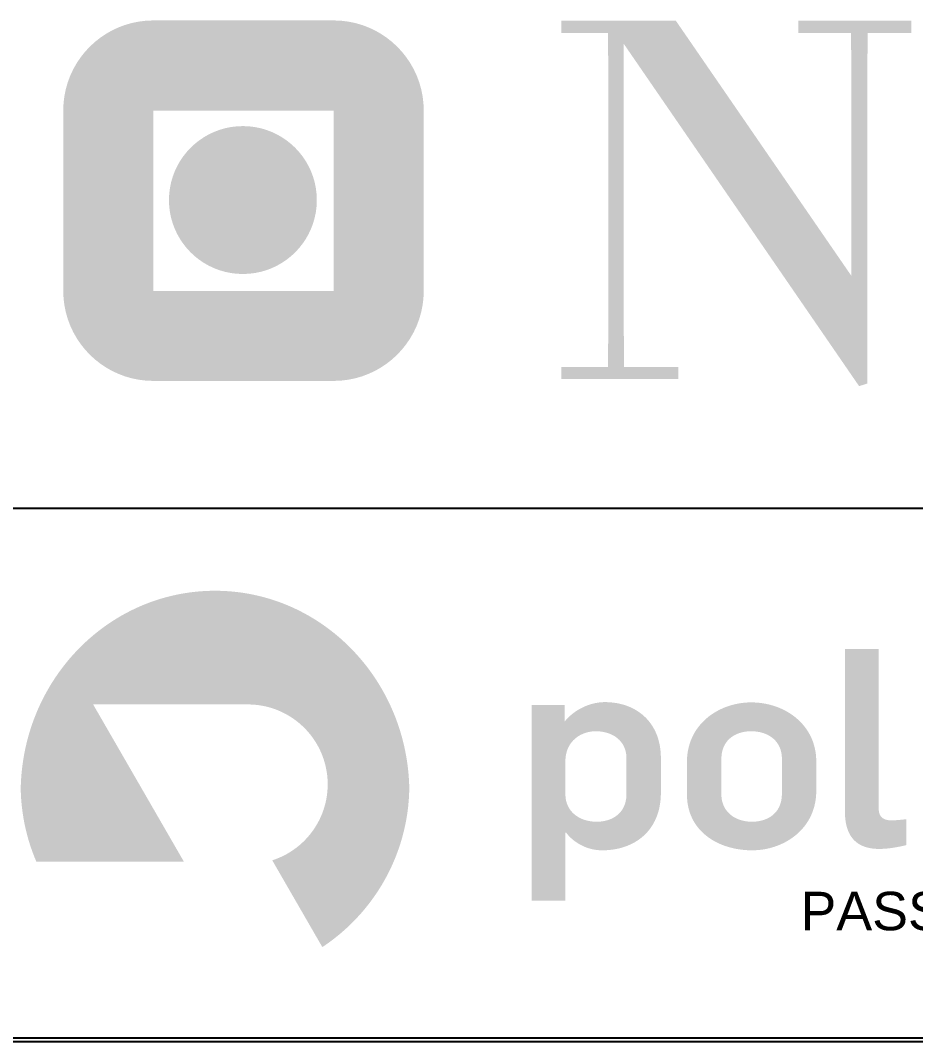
# Model space of a CAD drawing. Header units: millimetres. Extents: x -1766 to 57634, y -706 to 41248.
# Drawn here: x 41083 to 44805, y -14 to 4232 of the extents above; entities that cross this region are included whole.
import ezdxf
from ezdxf.enums import TextEntityAlignment as Align

# ---------------------------------------------------------------- set-up
doc = ezdxf.new("R2010")
doc.units = ezdxf.units.MM
doc.header["$LTSCALE"] = 200
doc.layers.add('% kommentar', color=10, linetype='Continuous')
doc.layers.add('S0CO1', color=1, linetype='Continuous')
doc.layers.add('Layer 1', color=1, linetype='Continuous', true_color=0xff0000)
doc.styles.add('ROMANS', font='romans', dxfattribs={"height": 100})
doc.styles.add('style1', font='arial.ttf', dxfattribs={"height": 2})

# ---------------------------------------------------------------- blocks, each defined once
blk = doc.blocks.new('A2')
at = {"color": 7}
blk.add_line((58693.697862, 706.30202), (1765.75505, 706.30202), dxfattribs=at)
blk = doc.blocks.new('A$Ce4b58fa5')
at = {"layer": 'Layer 1', "true_color": 0x0091b3, "extrusion": (0, 0, -1)}
blk.add_hatch(color=142, dxfattribs=at).paths.add_polyline_path([(-25.663, 13.377), (-25.654, 13.12), (-25.638, 12.865), (-25.613, 12.613), (-25.581, 12.363), (-25.541, 12.115), (-25.494, 11.87), (-25.439, 11.627), (-25.378, 11.388), (-25.309, 11.151), (-25.233, 10.917), (-25.15, 10.687), (-25.061, 10.46), (-24.965, 10.236), (-24.863, 10.016), (-24.754, 9.799), (-24.639, 9.586), (-24.518, 9.377), (-24.39, 9.172), (-24.257, 8.972), (-24.119, 8.775), (-23.974, 8.583), (-23.824, 8.395), (-23.669, 8.212), (-23.508, 8.034), (-23.342, 7.861), (-23.172, 7.692), (-22.996, 7.529), (-22.815, 7.371), (-22.63, 7.218), (-22.44, 7.07), (-22.246, 6.929), (-22.047, 6.793), (-19.964, 10.402), (-20.026, 10.422), (-20.088, 10.444), (-20.15, 10.467), (-20.21, 10.491), (-20.27, 10.517), (-20.33, 10.543), (-20.389, 10.571), (-20.447, 10.6), (-20.505, 10.63), (-20.562, 10.66), (-20.618, 10.692), (-20.673, 10.726), (-20.728, 10.76), (-20.782, 10.795), (-20.836, 10.831), (-20.888, 10.868), (-20.94, 10.906), (-20.991, 10.945), (-21.042, 10.985), (-21.091, 11.026), (-21.14, 11.068), (-21.188, 11.111), (-21.235, 11.155), (-21.281, 11.2), (-21.326, 11.245), (-21.371, 11.292), (-21.414, 11.339), (-21.457, 11.387), (-21.499, 11.436), (-21.539, 11.486), (-21.579, 11.537), (-21.618, 11.588), (-21.656, 11.64), (-21.693, 11.693), (-21.729, 11.746), (-21.763, 11.801), (-21.797, 11.856), (-21.83, 11.912), (-21.862, 11.968), (-21.892, 12.025), (-21.922, 12.083), (-21.95, 12.141), (-21.978, 12.2), (-22.004, 12.26), (-22.029, 12.32), (-22.053, 12.381), (-22.075, 12.443), (-22.097, 12.505), (-22.117, 12.567), (-22.136, 12.63), (-22.154, 12.694), (-22.171, 12.758), (-22.186, 12.823), (-22.201, 12.888), (-22.213, 12.954), (-22.225, 13.02), (-22.235, 13.086), (-22.244, 13.153), (-22.252, 13.22), (-22.258, 13.288), (-22.263, 13.356), (-22.266, 13.425), (-22.268, 13.494), (-22.269, 13.563), (-22.268, 13.638), (-22.266, 13.712), (-22.262, 13.786), (-22.256, 13.86), (-22.249, 13.933), (-22.24, 14.005), (-22.229, 14.077), (-22.217, 14.149), (-22.203, 14.221), (-22.188, 14.293), (-22.171, 14.365), (-22.152, 14.436), (-22.132, 14.506), (-22.111, 14.575), (-22.088, 14.644), (-22.064, 14.712), (-22.038, 14.78), (-22.011, 14.847), (-21.982, 14.913), (-21.953, 14.978), (-21.921, 15.043), (-21.889, 15.106), (-21.855, 15.169), (-21.819, 15.232), (-21.783, 15.293), (-21.745, 15.353), (-21.706, 15.413), (-21.665, 15.471), (-21.624, 15.529), (-21.581, 15.586), (-21.537, 15.642), (-21.492, 15.697), (-21.446, 15.751), (-21.399, 15.803), (-21.35, 15.855), (-21.301, 15.906), (-21.25, 15.956), (-21.198, 16.004), (-21.146, 16.052), (-21.092, 16.098), (-21.037, 16.144), (-20.981, 16.188), (-20.925, 16.231), (-20.867, 16.273), (-20.809, 16.313), (-20.749, 16.352), (-20.689, 16.39), (-20.628, 16.427), (-20.566, 16.463), (-20.503, 16.497), (-20.439, 16.53), (-20.375, 16.561), (-20.31, 16.592), (-20.244, 16.62), (-20.177, 16.648), (-20.11, 16.674), (-20.042, 16.698), (-19.973, 16.722), (-19.903, 16.743), (-19.833, 16.763), (-19.763, 16.782), (-19.691, 16.799), (-19.619, 16.815), (-19.547, 16.829), (-19.474, 16.841), (-19.4, 16.852), (-19.326, 16.861), (-19.252, 16.869), (-19.177, 16.875), (-19.101, 16.879), (-19.025, 16.882), (-18.949, 16.882), (-12.518, 16.882), (-13.335, 15.467), (-16.288, 10.351), (-10.154, 10.351), (-10.081, 10.526), (-10.013, 10.704), (-9.948, 10.884), (-9.887, 11.065), (-9.831, 11.249), (-9.779, 11.434), (-9.731, 11.622), (-9.688, 11.811), (-9.649, 12.001), (-9.615, 12.193), (-9.585, 12.387), (-9.56, 12.582), (-9.539, 12.779), (-9.523, 12.977), (-9.512, 13.176), (-9.506, 13.377), (-9.512, 13.583), (-9.523, 13.788), (-9.539, 13.992), (-9.559, 14.194), (-9.584, 14.395), (-9.613, 14.595), (-9.647, 14.792), (-9.685, 14.989), (-9.728, 15.183), (-9.775, 15.376), (-9.826, 15.567), (-9.881, 15.756), (-9.941, 15.943), (-10.004, 16.129), (-10.072, 16.312), (-10.143, 16.493), (-10.219, 16.672), (-10.298, 16.849), (-10.382, 17.023), (-10.469, 17.196), (-10.559, 17.366), (-10.654, 17.533), (-10.751, 17.698), (-10.853, 17.86), (-10.958, 18.02), (-11.066, 18.177), (-11.178, 18.331), (-11.293, 18.483), (-11.411, 18.632), (-11.533, 18.778), (-11.657, 18.92), (-11.785, 19.06), (-11.916, 19.197), (-12.049, 19.331), (-12.186, 19.461), (-12.326, 19.589), (-12.468, 19.712), (-12.613, 19.833), (-12.761, 19.95), (-12.911, 20.064), (-13.064, 20.174), (-13.22, 20.281), (-13.378, 20.383), (-13.538, 20.483), (-13.701, 20.578), (-13.866, 20.67), (-14.033, 20.757), (-14.203, 20.841), (-14.375, 20.921), (-14.548, 20.997), (-14.724, 21.068), (-14.902, 21.136), (-15.082, 21.199), (-15.263, 21.258), (-15.447, 21.312), (-15.632, 21.363), (-15.819, 21.408), (-16.007, 21.45), (-16.197, 21.486), (-16.389, 21.518), (-16.582, 21.546), (-16.776, 21.568), (-16.972, 21.586), (-17.169, 21.599), (-17.376, 21.607), (-17.585, 21.609), (-17.793, 21.607), (-18, 21.599), (-18.197, 21.586), (-18.393, 21.568), (-18.588, 21.546), (-18.781, 21.518), (-18.972, 21.486), (-19.162, 21.45), (-19.351, 21.408), (-19.538, 21.363), (-19.723, 21.312), (-19.906, 21.258), (-20.088, 21.199), (-20.267, 21.136), (-20.445, 21.068), (-20.621, 20.997), (-20.795, 20.921), (-20.967, 20.841), (-21.136, 20.757), (-21.303, 20.67), (-21.469, 20.578), (-21.631, 20.483), (-21.792, 20.383), (-21.95, 20.281), (-22.105, 20.174), (-22.258, 20.064), (-22.409, 19.95), (-22.556, 19.833), (-22.702, 19.712), (-22.844, 19.589), (-22.983, 19.461), (-23.12, 19.331), (-23.254, 19.197), (-23.384, 19.06), (-23.512, 18.92), (-23.637, 18.778), (-23.758, 18.632), (-23.877, 18.483), (-23.992, 18.331), (-24.103, 18.177), (-24.212, 18.02), (-24.317, 17.86), (-24.418, 17.698), (-24.516, 17.533), (-24.61, 17.366), (-24.701, 17.196), (-24.788, 17.023), (-24.871, 16.849), (-24.95, 16.672), (-25.026, 16.493), (-25.098, 16.312), (-25.165, 16.129), (-25.229, 15.943), (-25.288, 15.756), (-25.344, 15.567), (-25.395, 15.376), (-25.442, 15.183), (-25.484, 14.989), (-25.523, 14.792), (-25.556, 14.595), (-25.586, 14.395), (-25.611, 14.194), (-25.631, 13.992), (-25.646, 13.788), (-25.657, 13.583)], flags=0)
at = {"layer": 'Layer 1', "true_color": 0x0091b3}
blk.add_hatch(color=142, dxfattribs=at).paths.add_polyline_path([(45.203, 10.876), (45.274, 10.876), (45.346, 10.879), (45.419, 10.884), (45.494, 10.889), (45.644, 10.905), (45.795, 10.926), (45.942, 10.951), (46.083, 10.978), (46.214, 11.007), (46.334, 11.037), (46.334, 12.11), (46.011, 12.078), (45.937, 12.073), (45.86, 12.068), (45.778, 12.065), (45.688, 12.064), (45.67, 12.064), (45.653, 12.065), (45.636, 12.065), (45.619, 12.067), (45.603, 12.068), (45.587, 12.07), (45.572, 12.072), (45.557, 12.074), (45.542, 12.077), (45.528, 12.079), (45.513, 12.083), (45.5, 12.086), (45.486, 12.09), (45.473, 12.094), (45.46, 12.098), (45.448, 12.102), (45.436, 12.107), (45.424, 12.112), (45.413, 12.118), (45.401, 12.123), (45.391, 12.129), (45.38, 12.135), (45.37, 12.141), (45.36, 12.147), (45.35, 12.154), (45.341, 12.161), (45.332, 12.168), (45.323, 12.175), (45.315, 12.183), (45.307, 12.191), (45.299, 12.199), (45.291, 12.207), (45.284, 12.215), (45.277, 12.224), (45.27, 12.232), (45.264, 12.241), (45.258, 12.25), (45.252, 12.26), (45.246, 12.269), (45.24, 12.279), (45.235, 12.288), (45.23, 12.298), (45.226, 12.308), (45.221, 12.319), (45.217, 12.329), (45.213, 12.34), (45.209, 12.35), (45.206, 12.361), (45.203, 12.372), (45.2, 12.383), (45.197, 12.394), (45.194, 12.405), (45.192, 12.417), (45.19, 12.428), (45.188, 12.44), (45.186, 12.452), (45.185, 12.463), (45.184, 12.475), (45.182, 12.499), (45.181, 12.524), (45.18, 12.549), (45.18, 19.183), (43.773, 19.183), (43.773, 12.537), (43.773, 12.431), (43.777, 12.313), (43.78, 12.251), (43.785, 12.187), (43.791, 12.121), (43.8, 12.054), (43.81, 11.985), (43.823, 11.917), (43.831, 11.882), (43.839, 11.847), (43.848, 11.813), (43.857, 11.778), (43.868, 11.744), (43.879, 11.709), (43.891, 11.675), (43.904, 11.641), (43.917, 11.607), (43.932, 11.573), (43.948, 11.54), (43.964, 11.507), (43.982, 11.475), (44.001, 11.443), (44.021, 11.411), (44.042, 11.38), (44.064, 11.349), (44.087, 11.319), (44.099, 11.305), (44.111, 11.29), (44.124, 11.276), (44.137, 11.261), (44.15, 11.247), (44.164, 11.233), (44.178, 11.22), (44.192, 11.206), (44.207, 11.193), (44.222, 11.18), (44.237, 11.167), (44.253, 11.154), (44.269, 11.142), (44.285, 11.129), (44.302, 11.117), (44.319, 11.105), (44.336, 11.094), (44.354, 11.082), (44.372, 11.071), (44.391, 11.061), (44.41, 11.05), (44.429, 11.04), (44.449, 11.03), (44.469, 11.02), (44.489, 11.01), (44.51, 11.001), (44.531, 10.992), (44.553, 10.983), (44.575, 10.975), (44.597, 10.967), (44.62, 10.959), (44.644, 10.952), (44.691, 10.938), (44.741, 10.925), (44.792, 10.914), (44.845, 10.904), (44.9, 10.895), (44.957, 10.888), (45.016, 10.883), (45.076, 10.879), (45.139, 10.876)], flags=0)
h = blk.add_hatch(color=142, dxfattribs=at)
h.paths.add_polyline_path([(30.746, 8.729), (32.154, 8.729), (32.154, 11.545), (32.188, 11.545), (32.217, 11.508), (32.247, 11.472), (32.279, 11.436), (32.312, 11.401), (32.346, 11.366), (32.382, 11.332), (32.419, 11.299), (32.457, 11.266), (32.496, 11.234), (32.537, 11.202), (32.579, 11.172), (32.621, 11.142), (32.666, 11.114), (32.711, 11.086), (32.757, 11.06), (32.804, 11.034), (32.853, 11.01), (32.902, 10.987), (32.953, 10.965), (33.004, 10.944), (33.056, 10.925), (33.11, 10.907), (33.164, 10.891), (33.219, 10.876), (33.275, 10.863), (33.331, 10.851), (33.389, 10.841), (33.447, 10.833), (33.507, 10.826), (33.566, 10.822), (33.627, 10.819), (33.688, 10.818), (33.75, 10.818), (33.811, 10.82), (33.872, 10.823), (33.933, 10.827), (33.993, 10.832), (34.052, 10.839), (34.112, 10.846), (34.171, 10.855), (34.229, 10.865), (34.287, 10.876), (34.345, 10.888), (34.402, 10.902), (34.458, 10.917), (34.514, 10.932), (34.569, 10.949), (34.624, 10.967), (34.678, 10.987), (34.731, 11.007), (34.784, 11.029), (34.836, 11.051), (34.887, 11.075), (34.938, 11.101), (34.988, 11.127), (35.037, 11.154), (35.085, 11.183), (35.133, 11.213), (35.179, 11.244), (35.225, 11.276), (35.27, 11.309), (35.314, 11.344), (35.357, 11.38), (35.399, 11.416), (35.44, 11.454), (35.48, 11.494), (35.519, 11.534), (35.558, 11.576), (35.595, 11.618), (35.631, 11.662), (35.666, 11.707), (35.7, 11.754), (35.732, 11.801), (35.764, 11.85), (35.794, 11.9), (35.823, 11.951), (35.851, 12.003), (35.878, 12.056), (35.903, 12.111), (35.928, 12.166), (35.95, 12.223), (35.972, 12.281), (35.992, 12.34), (36.011, 12.401), (36.029, 12.462), (36.045, 12.525), (36.059, 12.589), (36.072, 12.654), (36.084, 12.721), (36.094, 12.788), (36.103, 12.857), (36.11, 12.927), (36.116, 12.998), (36.12, 13.07), (36.122, 13.143), (36.123, 13.218), (36.123, 14.649), (36.122, 14.719), (36.12, 14.788), (36.116, 14.857), (36.111, 14.924), (36.104, 14.99), (36.096, 15.055), (36.087, 15.12), (36.076, 15.183), (36.064, 15.245), (36.05, 15.306), (36.035, 15.366), (36.019, 15.425), (36.001, 15.483), (35.982, 15.54), (35.962, 15.596), (35.941, 15.65), (35.918, 15.704), (35.894, 15.757), (35.869, 15.808), (35.843, 15.859), (35.815, 15.908), (35.787, 15.957), (35.757, 16.004), (35.726, 16.05), (35.694, 16.095), (35.661, 16.139), (35.627, 16.182), (35.592, 16.224), (35.556, 16.265), (35.519, 16.305), (35.481, 16.343), (35.442, 16.381), (35.402, 16.417), (35.361, 16.452), (35.32, 16.486), (35.277, 16.519), (35.233, 16.551), (35.189, 16.582), (35.144, 16.612), (35.098, 16.64), (35.051, 16.668), (35.003, 16.694), (34.955, 16.719), (34.905, 16.743), (34.856, 16.766), (34.805, 16.788), (34.754, 16.808), (34.702, 16.828), (34.649, 16.846), (34.596, 16.863), (34.542, 16.879), (34.487, 16.894), (34.432, 16.907), (34.376, 16.92), (34.32, 16.931), (34.263, 16.941), (34.206, 16.95), (34.148, 16.958), (34.09, 16.964), (34.031, 16.97), (33.972, 16.974), (33.913, 16.977), (33.853, 16.979), (33.792, 16.979), (33.742, 16.979), (33.691, 16.976), (33.64, 16.973), (33.587, 16.968), (33.535, 16.961), (33.481, 16.953), (33.428, 16.944), (33.374, 16.933), (33.319, 16.92), (33.265, 16.906), (33.21, 16.891), (33.155, 16.873), (33.1, 16.855), (33.045, 16.834), (32.99, 16.812), (32.936, 16.789), (32.881, 16.764), (32.827, 16.737), (32.773, 16.709), (32.719, 16.678), (32.666, 16.647), (32.614, 16.613), (32.562, 16.578), (32.51, 16.541), (32.46, 16.503), (32.41, 16.462), (32.361, 16.42), (32.313, 16.376), (32.266, 16.331), (32.22, 16.283), (32.175, 16.234), (32.131, 16.183), (32.119, 16.183), (32.119, 16.864), (30.746, 16.864)], flags=0)
h.paths.add_polyline_path([(33.458, 12.006), (33.424, 12.007), (33.39, 12.008), (33.356, 12.009), (33.323, 12.011), (33.29, 12.014), (33.258, 12.018), (33.225, 12.022), (33.193, 12.026), (33.161, 12.031), (33.13, 12.037), (33.098, 12.044), (33.067, 12.051), (33.037, 12.058), (33.007, 12.066), (32.977, 12.075), (32.947, 12.084), (32.918, 12.094), (32.889, 12.105), (32.861, 12.116), (32.833, 12.127), (32.806, 12.139), (32.779, 12.152), (32.752, 12.165), (32.726, 12.179), (32.7, 12.194), (32.675, 12.208), (32.65, 12.224), (32.625, 12.24), (32.602, 12.256), (32.578, 12.274), (32.555, 12.291), (32.533, 12.309), (32.511, 12.328), (32.49, 12.347), (32.469, 12.367), (32.449, 12.387), (32.43, 12.408), (32.411, 12.429), (32.392, 12.451), (32.375, 12.473), (32.358, 12.496), (32.341, 12.519), (32.325, 12.543), (32.31, 12.567), (32.295, 12.591), (32.281, 12.617), (32.268, 12.642), (32.255, 12.668), (32.243, 12.695), (32.232, 12.722), (32.222, 12.75), (32.212, 12.778), (32.203, 12.806), (32.194, 12.835), (32.187, 12.864), (32.18, 12.894), (32.174, 12.924), (32.169, 12.955), (32.164, 12.986), (32.16, 13.018), (32.158, 13.05), (32.155, 13.082), (32.154, 13.115), (32.154, 13.149), (32.154, 14.522), (32.154, 14.561), (32.156, 14.6), (32.158, 14.639), (32.161, 14.676), (32.166, 14.713), (32.171, 14.75), (32.177, 14.785), (32.184, 14.82), (32.191, 14.855), (32.2, 14.888), (32.209, 14.921), (32.219, 14.954), (32.23, 14.985), (32.242, 15.016), (32.254, 15.047), (32.268, 15.077), (32.281, 15.106), (32.296, 15.134), (32.311, 15.162), (32.327, 15.189), (32.343, 15.216), (32.361, 15.241), (32.378, 15.267), (32.397, 15.291), (32.415, 15.315), (32.435, 15.338), (32.455, 15.361), (32.475, 15.383), (32.496, 15.404), (32.518, 15.425), (32.54, 15.445), (32.562, 15.465), (32.585, 15.484), (32.608, 15.502), (32.632, 15.52), (32.656, 15.537), (32.68, 15.553), (32.705, 15.569), (32.73, 15.584), (32.755, 15.599), (32.781, 15.613), (32.806, 15.626), (32.833, 15.639), (32.859, 15.651), (32.886, 15.662), (32.913, 15.673), (32.94, 15.683), (32.967, 15.693), (32.994, 15.702), (33.022, 15.711), (33.049, 15.719), (33.077, 15.726), (33.105, 15.733), (33.133, 15.739), (33.161, 15.744), (33.189, 15.749), (33.217, 15.754), (33.245, 15.757), (33.272, 15.761), (33.3, 15.763), (33.328, 15.765), (33.356, 15.767), (33.384, 15.767), (33.412, 15.768), (33.445, 15.767), (33.479, 15.767), (33.513, 15.765), (33.546, 15.763), (33.579, 15.76), (33.611, 15.757), (33.643, 15.753), (33.675, 15.749), (33.707, 15.743), (33.738, 15.738), (33.769, 15.732), (33.8, 15.725), (33.83, 15.717), (33.86, 15.709), (33.889, 15.701), (33.918, 15.692), (33.947, 15.682), (33.975, 15.672), (34.003, 15.661), (34.031, 15.65), (34.058, 15.638), (34.084, 15.625), (34.11, 15.612), (34.136, 15.599), (34.161, 15.585), (34.186, 15.57), (34.21, 15.555), (34.234, 15.539), (34.258, 15.523), (34.28, 15.506), (34.303, 15.489), (34.324, 15.471), (34.346, 15.452), (34.366, 15.433), (34.386, 15.414), (34.406, 15.394), (34.425, 15.374), (34.444, 15.353), (34.461, 15.331), (34.479, 15.309), (34.495, 15.287), (34.511, 15.264), (34.527, 15.24), (34.542, 15.216), (34.556, 15.192), (34.569, 15.167), (34.582, 15.141), (34.594, 15.116), (34.606, 15.089), (34.617, 15.062), (34.627, 15.035), (34.636, 15.007), (34.645, 14.979), (34.653, 14.95), (34.66, 14.921), (34.667, 14.891), (34.673, 14.861), (34.678, 14.83), (34.682, 14.799), (34.686, 14.768), (34.689, 14.736), (34.691, 14.703), (34.692, 14.67), (34.692, 14.637), (34.692, 13.172), (34.692, 13.132), (34.69, 13.093), (34.688, 13.055), (34.685, 13.018), (34.681, 12.981), (34.676, 12.946), (34.67, 12.911), (34.663, 12.876), (34.656, 12.843), (34.648, 12.81), (34.639, 12.778), (34.629, 12.747), (34.618, 12.717), (34.607, 12.687), (34.595, 12.658), (34.582, 12.629), (34.569, 12.602), (34.555, 12.575), (34.54, 12.549), (34.524, 12.523), (34.508, 12.498), (34.492, 12.474), (34.475, 12.451), (34.457, 12.428), (34.438, 12.406), (34.419, 12.384), (34.4, 12.363), (34.38, 12.343), (34.36, 12.324), (34.339, 12.305), (34.317, 12.286), (34.296, 12.269), (34.273, 12.252), (34.251, 12.235), (34.228, 12.22), (34.204, 12.205), (34.18, 12.19), (34.156, 12.176), (34.132, 12.163), (34.107, 12.15), (34.082, 12.138), (34.056, 12.126), (34.031, 12.115), (34.005, 12.105), (33.979, 12.095), (33.952, 12.085), (33.926, 12.077), (33.899, 12.068), (33.872, 12.061), (33.845, 12.054), (33.817, 12.047), (33.79, 12.041), (33.763, 12.035), (33.735, 12.03), (33.707, 12.026), (33.68, 12.021), (33.652, 12.018), (33.624, 12.015), (33.569, 12.01), (33.513, 12.007)], flags=0)
h = blk.add_hatch(color=142, dxfattribs=at)
h.paths.add_polyline_path([(39.919, 10.818), (39.98, 10.819), (40.041, 10.82), (40.102, 10.824), (40.164, 10.828), (40.225, 10.834), (40.286, 10.841), (40.347, 10.849), (40.408, 10.859), (40.468, 10.869), (40.529, 10.882), (40.589, 10.895), (40.649, 10.909), (40.709, 10.925), (40.768, 10.942), (40.827, 10.96), (40.885, 10.98), (40.944, 11.001), (41.001, 11.023), (41.058, 11.046), (41.115, 11.07), (41.171, 11.096), (41.226, 11.123), (41.281, 11.151), (41.335, 11.18), (41.389, 11.21), (41.441, 11.242), (41.493, 11.275), (41.544, 11.309), (41.595, 11.344), (41.644, 11.38), (41.693, 11.418), (41.741, 11.457), (41.787, 11.497), (41.833, 11.538), (41.878, 11.58), (41.921, 11.624), (41.964, 11.668), (42.005, 11.714), (42.046, 11.761), (42.085, 11.809), (42.123, 11.858), (42.159, 11.908), (42.195, 11.96), (42.229, 12.013), (42.261, 12.066), (42.293, 12.121), (42.323, 12.177), (42.351, 12.234), (42.378, 12.293), (42.404, 12.352), (42.428, 12.413), (42.45, 12.474), (42.471, 12.537), (42.49, 12.601), (42.507, 12.666), (42.523, 12.732), (42.537, 12.799), (42.549, 12.867), (42.56, 12.936), (42.569, 13.007), (42.575, 13.078), (42.58, 13.15), (42.583, 13.224), (42.584, 13.299), (42.584, 14.51), (42.583, 14.58), (42.58, 14.65), (42.576, 14.719), (42.569, 14.787), (42.561, 14.854), (42.551, 14.92), (42.54, 14.985), (42.526, 15.05), (42.511, 15.113), (42.495, 15.176), (42.476, 15.237), (42.457, 15.298), (42.435, 15.358), (42.412, 15.417), (42.388, 15.475), (42.362, 15.532), (42.334, 15.588), (42.305, 15.643), (42.275, 15.697), (42.244, 15.75), (42.21, 15.802), (42.176, 15.853), (42.14, 15.903), (42.104, 15.952), (42.065, 16), (42.026, 16.047), (41.985, 16.093), (41.944, 16.137), (41.901, 16.181), (41.856, 16.224), (41.811, 16.265), (41.765, 16.306), (41.718, 16.345), (41.669, 16.383), (41.62, 16.42), (41.57, 16.456), (41.519, 16.491), (41.466, 16.525), (41.413, 16.557), (41.359, 16.589), (41.305, 16.619), (41.249, 16.648), (41.193, 16.676), (41.136, 16.702), (41.078, 16.728), (41.019, 16.752), (40.96, 16.775), (40.9, 16.796), (40.84, 16.817), (40.778, 16.836), (40.717, 16.854), (40.654, 16.87), (40.592, 16.886), (40.528, 16.9), (40.464, 16.913), (40.4, 16.924), (40.335, 16.934), (40.27, 16.943), (40.205, 16.951), (40.139, 16.957), (40.073, 16.962), (40.007, 16.965), (39.94, 16.967), (39.873, 16.968), (39.812, 16.967), (39.75, 16.965), (39.689, 16.962), (39.628, 16.957), (39.567, 16.952), (39.506, 16.945), (39.445, 16.936), (39.384, 16.927), (39.323, 16.916), (39.263, 16.904), (39.203, 16.891), (39.143, 16.876), (39.083, 16.86), (39.024, 16.843), (38.965, 16.825), (38.906, 16.806), (38.848, 16.785), (38.791, 16.763), (38.733, 16.74), (38.677, 16.715), (38.621, 16.69), (38.565, 16.663), (38.511, 16.635), (38.456, 16.606), (38.403, 16.575), (38.35, 16.544), (38.298, 16.511), (38.247, 16.477), (38.197, 16.442), (38.147, 16.405), (38.099, 16.368), (38.051, 16.329), (38.004, 16.289), (37.959, 16.248), (37.914, 16.206), (37.87, 16.162), (37.828, 16.117), (37.786, 16.072), (37.746, 16.025), (37.707, 15.977), (37.669, 15.928), (37.632, 15.877), (37.597, 15.826), (37.563, 15.773), (37.53, 15.719), (37.499, 15.664), (37.469, 15.608), (37.441, 15.551), (37.414, 15.493), (37.388, 15.434), (37.364, 15.373), (37.342, 15.312), (37.321, 15.249), (37.302, 15.185), (37.284, 15.12), (37.269, 15.054), (37.255, 14.987), (37.242, 14.919), (37.232, 14.85), (37.223, 14.779), (37.216, 14.708), (37.211, 14.635), (37.208, 14.562), (37.207, 14.487), (37.207, 13.137), (37.208, 13.067), (37.211, 12.997), (37.216, 12.929), (37.222, 12.862), (37.23, 12.796), (37.24, 12.731), (37.252, 12.666), (37.265, 12.603), (37.28, 12.541), (37.297, 12.48), (37.315, 12.421), (37.335, 12.362), (37.357, 12.304), (37.38, 12.247), (37.404, 12.192), (37.43, 12.137), (37.457, 12.083), (37.486, 12.031), (37.517, 11.98), (37.548, 11.929), (37.581, 11.88), (37.616, 11.832), (37.651, 11.785), (37.688, 11.739), (37.726, 11.694), (37.766, 11.65), (37.806, 11.608), (37.848, 11.566), (37.891, 11.526), (37.935, 11.486), (37.98, 11.448), (38.027, 11.411), (38.074, 11.375), (38.122, 11.34), (38.172, 11.306), (38.222, 11.273), (38.273, 11.241), (38.325, 11.211), (38.378, 11.181), (38.432, 11.153), (38.487, 11.126), (38.543, 11.1), (38.599, 11.075), (38.656, 11.051), (38.714, 11.029), (38.772, 11.007), (38.832, 10.987), (38.892, 10.968), (38.952, 10.95), (39.013, 10.933), (39.075, 10.917), (39.137, 10.902), (39.2, 10.889), (39.264, 10.877), (39.327, 10.866), (39.392, 10.856), (39.456, 10.847), (39.521, 10.839), (39.587, 10.833), (39.653, 10.827), (39.719, 10.823), (39.785, 10.82), (39.852, 10.818)], flags=0)
h.paths.add_polyline_path([(39.919, 12.006), (39.885, 12.007), (39.851, 12.008), (39.818, 12.009), (39.785, 12.011), (39.752, 12.014), (39.719, 12.018), (39.687, 12.022), (39.655, 12.026), (39.624, 12.031), (39.592, 12.037), (39.561, 12.044), (39.531, 12.051), (39.501, 12.058), (39.471, 12.066), (39.441, 12.075), (39.412, 12.084), (39.383, 12.094), (39.355, 12.105), (39.327, 12.116), (39.3, 12.127), (39.273, 12.139), (39.246, 12.152), (39.22, 12.165), (39.194, 12.179), (39.169, 12.194), (39.144, 12.208), (39.12, 12.224), (39.096, 12.24), (39.073, 12.256), (39.05, 12.274), (39.028, 12.291), (39.006, 12.309), (38.985, 12.328), (38.964, 12.347), (38.944, 12.367), (38.924, 12.387), (38.905, 12.408), (38.887, 12.429), (38.869, 12.451), (38.852, 12.473), (38.835, 12.496), (38.819, 12.519), (38.804, 12.543), (38.789, 12.567), (38.775, 12.591), (38.761, 12.617), (38.748, 12.642), (38.736, 12.668), (38.725, 12.695), (38.714, 12.722), (38.704, 12.75), (38.694, 12.778), (38.685, 12.806), (38.677, 12.835), (38.67, 12.864), (38.663, 12.894), (38.658, 12.924), (38.652, 12.955), (38.648, 12.986), (38.645, 13.018), (38.642, 13.05), (38.64, 13.082), (38.639, 13.115), (38.638, 13.149), (38.638, 14.602), (38.639, 14.642), (38.64, 14.681), (38.642, 14.719), (38.646, 14.756), (38.65, 14.793), (38.655, 14.828), (38.66, 14.863), (38.667, 14.898), (38.675, 14.931), (38.683, 14.964), (38.692, 14.996), (38.702, 15.027), (38.712, 15.058), (38.724, 15.087), (38.736, 15.116), (38.748, 15.145), (38.762, 15.172), (38.776, 15.199), (38.791, 15.226), (38.806, 15.251), (38.822, 15.276), (38.839, 15.3), (38.856, 15.324), (38.874, 15.346), (38.892, 15.369), (38.911, 15.39), (38.93, 15.411), (38.95, 15.431), (38.971, 15.451), (38.992, 15.469), (39.013, 15.488), (39.035, 15.505), (39.057, 15.522), (39.08, 15.539), (39.103, 15.554), (39.126, 15.57), (39.15, 15.584), (39.174, 15.598), (39.199, 15.611), (39.224, 15.624), (39.249, 15.636), (39.274, 15.648), (39.3, 15.659), (39.326, 15.669), (39.352, 15.679), (39.378, 15.689), (39.405, 15.698), (39.432, 15.706), (39.459, 15.713), (39.486, 15.721), (39.513, 15.727), (39.54, 15.733), (39.568, 15.739), (39.595, 15.744), (39.623, 15.749), (39.651, 15.753), (39.679, 15.756), (39.706, 15.759), (39.762, 15.764), (39.818, 15.767), (39.873, 15.768), (39.907, 15.767), (39.94, 15.767), (39.974, 15.765), (40.007, 15.763), (40.04, 15.76), (40.072, 15.757), (40.105, 15.753), (40.137, 15.749), (40.168, 15.743), (40.199, 15.738), (40.23, 15.732), (40.261, 15.725), (40.291, 15.717), (40.321, 15.709), (40.351, 15.701), (40.38, 15.692), (40.408, 15.682), (40.437, 15.672), (40.464, 15.661), (40.492, 15.65), (40.519, 15.638), (40.546, 15.625), (40.572, 15.612), (40.597, 15.599), (40.623, 15.585), (40.648, 15.57), (40.672, 15.555), (40.696, 15.539), (40.719, 15.523), (40.742, 15.506), (40.764, 15.489), (40.786, 15.471), (40.807, 15.452), (40.828, 15.433), (40.848, 15.414), (40.867, 15.394), (40.886, 15.374), (40.905, 15.353), (40.923, 15.331), (40.94, 15.309), (40.957, 15.287), (40.973, 15.264), (40.988, 15.24), (41.003, 15.216), (41.017, 15.192), (41.031, 15.167), (41.043, 15.141), (41.056, 15.116), (41.067, 15.089), (41.078, 15.062), (41.088, 15.035), (41.098, 15.007), (41.106, 14.979), (41.114, 14.95), (41.122, 14.921), (41.128, 14.891), (41.134, 14.861), (41.139, 14.83), (41.144, 14.799), (41.147, 14.768), (41.15, 14.736), (41.152, 14.703), (41.153, 14.67), (41.154, 14.637), (41.154, 13.172), (41.153, 13.132), (41.152, 13.093), (41.149, 13.055), (41.146, 13.018), (41.142, 12.981), (41.137, 12.946), (41.131, 12.911), (41.125, 12.876), (41.117, 12.843), (41.109, 12.81), (41.1, 12.778), (41.09, 12.747), (41.079, 12.717), (41.068, 12.687), (41.056, 12.658), (41.043, 12.629), (41.03, 12.602), (41.016, 12.575), (41.001, 12.549), (40.986, 12.523), (40.97, 12.498), (40.953, 12.474), (40.936, 12.451), (40.918, 12.428), (40.9, 12.406), (40.881, 12.384), (40.861, 12.363), (40.841, 12.343), (40.821, 12.324), (40.8, 12.305), (40.779, 12.286), (40.757, 12.269), (40.735, 12.252), (40.712, 12.235), (40.689, 12.22), (40.665, 12.205), (40.642, 12.19), (40.617, 12.176), (40.593, 12.163), (40.568, 12.15), (40.543, 12.138), (40.518, 12.126), (40.492, 12.115), (40.466, 12.105), (40.44, 12.095), (40.413, 12.085), (40.387, 12.077), (40.36, 12.068), (40.333, 12.061), (40.306, 12.054), (40.279, 12.047), (40.251, 12.041), (40.224, 12.035), (40.196, 12.03), (40.169, 12.026), (40.141, 12.021), (40.113, 12.018), (40.085, 12.015), (40.03, 12.01), (39.974, 12.007)], flags=0)
blk = doc.blocks.new('TF-2')
at = {"true_color": 0x00509e, "transparency": 33554687}
h = blk.add_hatch(color=154, dxfattribs=at)
h.paths.add_polyline_path([(-150.483, 32.459), (-157.979, 32.459), (-158.286, 32.447), (-158.586, 32.41), (-158.879, 32.35), (-159.163, 32.268), (-159.437, 32.165), (-159.7, 32.041), (-159.952, 31.898), (-160.191, 31.736), (-160.417, 31.557), (-160.628, 31.362), (-160.823, 31.151), (-161.002, 30.925), (-161.164, 30.686), (-161.307, 30.434), (-161.431, 30.171), (-161.534, 29.897), (-161.616, 29.613), (-161.676, 29.32), (-161.713, 29.02), (-161.725, 28.713), (-161.725, 21.215), (-161.713, 20.908), (-161.676, 20.608), (-161.616, 20.316), (-161.534, 20.032), (-161.431, 19.758), (-161.307, 19.495), (-161.164, 19.243), (-161.002, 19.004), (-160.823, 18.778), (-160.628, 18.567), (-160.417, 18.372), (-160.191, 18.193), (-159.952, 18.032), (-159.7, 17.888), (-159.437, 17.765), (-159.163, 17.661), (-158.879, 17.579), (-158.586, 17.519), (-158.286, 17.483), (-157.979, 17.47), (-150.483, 17.47), (-150.175, 17.483), (-149.875, 17.519), (-149.582, 17.579), (-149.299, 17.661), (-149.025, 17.765), (-148.761, 17.888), (-148.51, 18.032), (-148.27, 18.193), (-148.045, 18.372), (-147.834, 18.567), (-147.639, 18.778), (-147.46, 19.004), (-147.298, 19.243), (-147.155, 19.495), (-147.031, 19.758), (-146.928, 20.032), (-146.846, 20.316), (-146.786, 20.608), (-146.749, 20.908), (-146.737, 21.215), (-146.737, 28.713), (-146.749, 29.02), (-146.786, 29.32), (-146.846, 29.613), (-146.928, 29.897), (-147.031, 30.171), (-147.155, 30.434), (-147.298, 30.686), (-147.46, 30.925), (-147.639, 31.151), (-147.834, 31.362), (-148.045, 31.557), (-148.27, 31.736), (-148.51, 31.898), (-148.761, 32.041), (-149.025, 32.165), (-149.299, 32.268), (-149.582, 32.35), (-149.875, 32.41), (-150.175, 32.447)])
h.paths.add_polyline_path([(-150.483, 21.215), (-157.979, 21.215), (-157.979, 28.713), (-150.483, 28.713)])
at = {"true_color": 0x000000, "transparency": 33554687}
blk.add_hatch(color=18, dxfattribs=at).paths.add_polyline_path([(-136.252, 32.443), (-128.952, 21.832), (-128.952, 29.996), (-128.973, 31.938), (-131.167, 31.938), (-131.167, 32.443), (-126.463, 32.443), (-126.463, 31.938), (-128.277, 31.938), (-128.298, 29.996), (-128.298, 17.359), (-128.636, 17.253), (-138.425, 31.494), (-138.425, 20.059), (-138.404, 18.055), (-136.147, 18.055), (-136.147, 17.549), (-141.019, 17.549), (-141.019, 18.055), (-139.079, 18.055), (-139.058, 20.059), (-139.058, 29.996), (-139.079, 31.938), (-141.019, 31.938), (-141.019, 32.443)])
at = {"true_color": 0x00509e, "transparency": 33554687}
blk.add_hatch(color=154, dxfattribs=at).paths.add_polyline_path([(-154.256, 28.065), (-154.508, 28.055), (-154.755, 28.025), (-154.995, 27.976), (-155.228, 27.908), (-155.453, 27.823), (-155.669, 27.722), (-155.875, 27.604), (-156.072, 27.471), (-156.257, 27.324), (-156.43, 27.164), (-156.59, 26.991), (-156.737, 26.806), (-156.87, 26.609), (-156.987, 26.403), (-157.089, 26.186), (-157.173, 25.961), (-157.241, 25.728), (-157.29, 25.488), (-157.32, 25.242), (-157.33, 24.99), (-157.32, 24.738), (-157.29, 24.491), (-157.241, 24.251), (-157.173, 24.018), (-157.089, 23.793), (-156.987, 23.577), (-156.87, 23.37), (-156.737, 23.174), (-156.59, 22.989), (-156.43, 22.816), (-156.257, 22.655), (-156.072, 22.508), (-155.875, 22.376), (-155.669, 22.259), (-155.453, 22.157), (-155.228, 22.072), (-154.995, 22.005), (-154.755, 21.956), (-154.508, 21.926), (-154.256, 21.916), (-154.004, 21.926), (-153.757, 21.956), (-153.517, 22.005), (-153.284, 22.072), (-153.059, 22.157), (-152.843, 22.259), (-152.637, 22.376), (-152.44, 22.508), (-152.255, 22.655), (-152.082, 22.816), (-151.922, 22.989), (-151.775, 23.174), (-151.642, 23.37), (-151.525, 23.577), (-151.423, 23.793), (-151.338, 24.018), (-151.271, 24.251), (-151.222, 24.491), (-151.192, 24.738), (-151.182, 24.99), (-151.192, 25.242), (-151.222, 25.488), (-151.271, 25.728), (-151.338, 25.961), (-151.423, 26.186), (-151.525, 26.403), (-151.642, 26.609), (-151.775, 26.806), (-151.922, 26.991), (-152.082, 27.164), (-152.255, 27.324), (-152.44, 27.471), (-152.637, 27.604), (-152.843, 27.722), (-153.059, 27.823), (-153.284, 27.908), (-153.517, 27.976), (-153.757, 28.025), (-154.004, 28.055)])
at = {"color": 4, "transparency": 33554687}
blk.add_line((-172.982, 12.178), (-69.982, 12.178), dxfattribs=at)
at = {"color": 1, "transparency": 33554687}
blk.add_line((-180, -10), (-5, -10), dxfattribs=at)
at = {"transparency": 33554687}
blk.add_blockref('A$Ce4b58fa5', (-173, -12.865), dxfattribs=at)
at = {"layer": '% kommentar', "color": 142, "true_color": 0x0091b3, "transparency": 33554687, "insert": (-109.776, -4.583), "char_height": 1.6, "width": 46.79408, "attachment_point": 5, "style": 'style1'}
blk.add_mtext('PASSION FOR IMPROVING LIFE AT SEA', dxfattribs=at)
at = {"color": 4, "transparency": 33554687, "style": 'ROMANS', "width": 1.5}
for tag, p in [('PROSJ', (-123.505, 63.949)), ('DRAWING', (-122.319, 57.819))]:
    blk.add_attdef(tag, text='', height=3, dxfattribs=at).set_placement(p, align=Align.MIDDLE)
at = {"color": 4, "transparency": 33554687, "style": 'ROMANS'}
for tag, p in [('SCALE', (-61.642, 63.215)), ('SHEET', (-28.606, 63.082))]:
    blk.add_attdef(tag, text='', height=2, dxfattribs=at).set_placement(p, align=Align.MIDDLE)

msp = doc.modelspace()

# ---------------------------------------------------------------- block references
msp.add_blockref('A2', (-1765.755, -706.302))
at = {"layer": 'S0CO1', "xscale": 100, "yscale": 100, "zscale": 100}
msp.add_blockref('TF-2', (57433.744, 985.591), dxfattribs=at)

doc.saveas('drawing.dxf')
